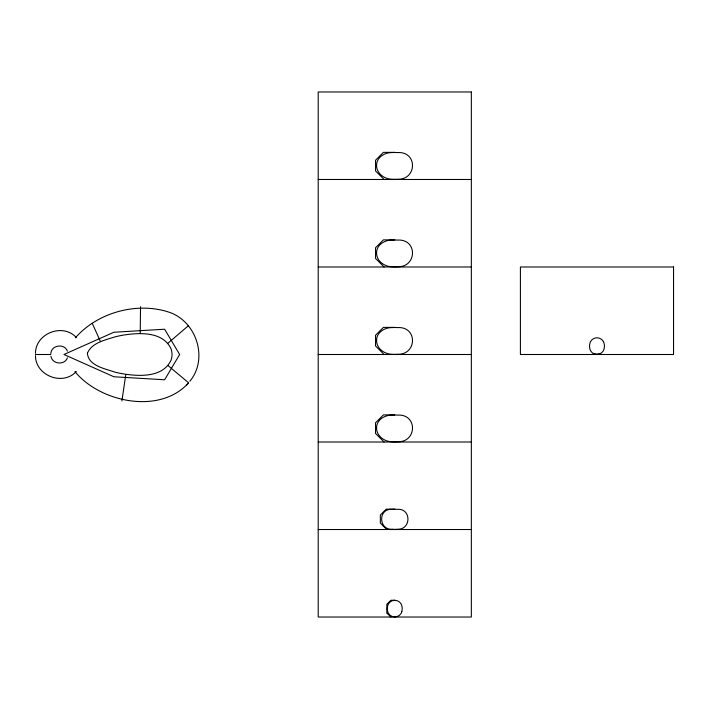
<?xml version="1.0" encoding="UTF-8"?>
<svg xmlns="http://www.w3.org/2000/svg" width="709" height="709" viewBox="0 0 709 709"><rect width="100%" height="100%" fill="white"/><g stroke="black" fill="none" stroke-linecap="round" stroke-linejoin="round"><path stroke-width="1.06" d="M140.222 333.496L140.533 306.696M35.477 353.321C35.415 333.327 62.977 322.692 76.359 337.555M50.809 353.649C51.163 344.982 64.554 343.032 67.408 351.194M121.895 400.975L125.812 374.458M67.408 357.806C64.687 365.552 52.076 364.337 50.933 356.184M75.358 337.883C97.328 312.509 136.943 301.6 168.902 312.146C196.482 321.195 208.65 358.683 189.835 381.274M186.449 385.217L188.213 383.277C159.188 414.995 99.552 402.003 74.932 371.56M76.359 371.445C62.977 386.308 35.415 375.673 35.477 355.679M167.936 343.236L188.293 325.812M600.399 354.137L599.92 354.199A26.587 26.587 0 0 1 594.523 354.243L593.557 354.137M600.895 354.146L599.601 354.27A36.921 36.921 0 0 1 594.364 354.261L593.061 354.146M394.771 152.364L383.418 152.364L375.54 160.243L375.54 170.922L384.092 179.483M318.208 179.483L471.343 179.483M394.771 239.872L383.418 239.872L375.54 247.751L375.54 258.43L384.092 266.992M318.208 266.992L471.343 266.992M394.771 327.381L383.418 327.381L375.54 335.26L375.54 345.939L384.092 354.5M35.45 354.5L50.764 354.5M318.208 354.5L471.343 354.5M394.771 414.889L383.418 414.889L375.54 422.777L375.54 433.447L384.092 442.008M318.208 442.008L471.343 442.008M394.771 509.142L386.263 509.142L380.343 515.053L380.343 523.065L386.768 529.481M318.208 529.517L471.343 529.517M394.771 600.239L390.978 600.239L386.83 604.228L386.83 613.152L390.978 617.025M392.325 529.269C378.367 530.102 377.835 508.193 392.192 509.346A32.33 32.33 0 0 1 397.35 509.346C411.362 508.14 411.442 529.57 397.714 529.215A26.587 26.587 0 0 1 392.325 529.26M168.068 365.596L188.612 382.816M603.35 341.428L603.926 342.837A11.247 11.247 0 0 1 603.908 349.448L603.35 350.858A7.462 7.462 0 0 1 590.606 350.858L589.923 349.067A11.229 11.229 0 0 1 590.172 342.474L590.606 341.428A7.409 7.409 0 0 1 603.368 341.419M92.241 323.295L100.501 341.623M376.568 165.02C376.222 173.297 384.411 179.28 392.157 179.244A36.921 36.921 0 0 0 397.394 179.244C417.087 180.059 417.911 151.274 397.527 152.577A44.312 44.312 0 0 0 392.015 152.577C384.836 152.453 376.736 157.159 376.568 165.02M376.568 252.537C376.222 260.815 384.411 266.788 392.157 266.752A36.921 36.921 0 0 0 397.394 266.752C417.087 267.568 417.911 238.782 397.527 240.085A44.312 44.312 0 0 0 392.015 240.085C384.836 239.961 376.736 244.667 376.568 252.537M376.568 340.045C376.222 348.323 384.411 354.296 392.157 354.27A36.921 36.921 0 0 0 397.394 354.261C417.087 355.076 417.911 326.291 397.527 327.593A44.312 44.312 0 0 0 392.015 327.602C384.836 327.469 376.736 332.175 376.568 340.045M376.568 427.554C376.222 435.831 384.411 441.804 392.157 441.778A36.921 36.921 0 0 0 397.394 441.769C417.087 442.584 417.911 413.799 397.527 415.102A44.312 44.312 0 0 0 392.015 415.111C384.836 414.987 376.736 419.693 376.568 427.554M87.402 353.206C88.315 365.809 104.879 368.591 114.61 372.03A110.444 110.444 0 0 0 123.118 373.856C139.256 376.417 162.866 377.737 171.046 360.154A16.537 16.537 0 0 0 171.046 348.846C162.866 331.263 139.265 332.583 123.118 335.144A110.444 110.444 0 0 0 114.61 336.97C104.87 340.169 91.798 342.748 87.402 353.206M401.826 611.601L401.143 613.382A7.462 7.462 0 0 1 388.399 613.382L387.832 611.982A11.247 11.247 0 0 1 387.858 605.38L388.399 603.953A7.409 7.409 0 0 1 401.17 603.944L401.595 604.999A11.229 11.229 0 0 1 401.799 611.592M179.652 354.5L164.63 379.776L113.883 376.763L63.961 354.5L113.883 332.237L164.63 329.224L179.652 354.5M471.343 91.975L318.208 91.975L318.208 617.025L471.343 617.025L471.343 91.975M673.55 266.992L520.406 266.992L520.406 354.5L673.55 354.5L673.55 266.992"/></g></svg>
